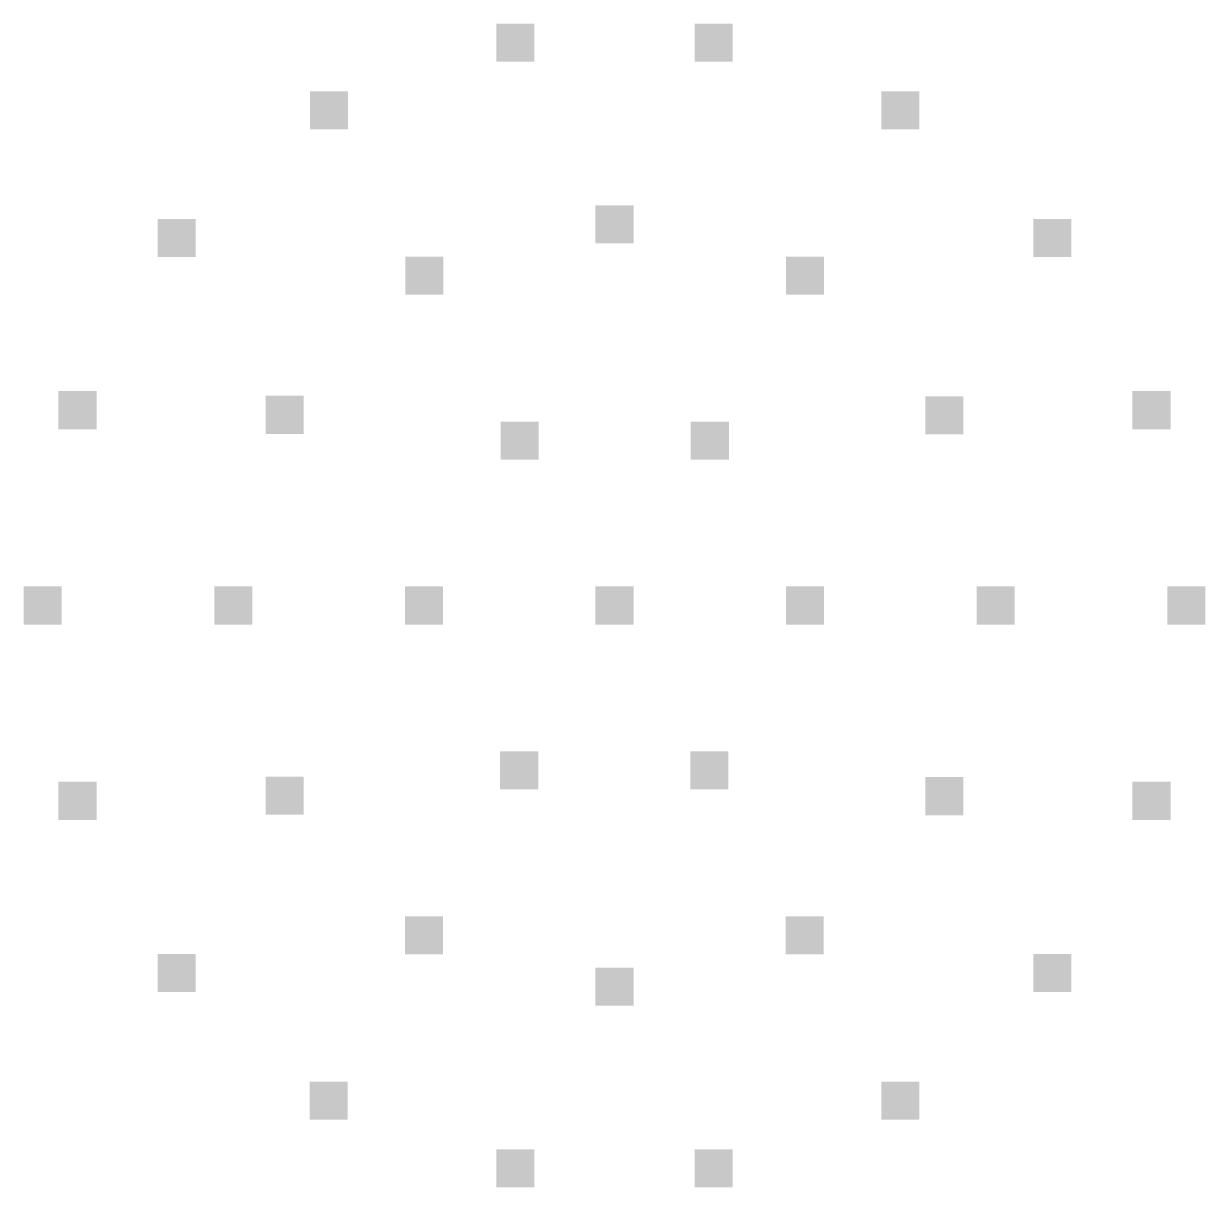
# Model space of a CAD drawing. Extents: x -1.24 to 1.24, y -1.22 to 1.22.
import ezdxf

# ---------------------------------------------------------------- set-up
doc = ezdxf.new("R2010")
doc.units = 0
doc.layers.add('L5D0', color=1, linetype='CONTINUOUS')

msp = doc.modelspace()

# ---------------------------------------------------------------- linework, layer by layer
at = {"layer": 'L5D0'}
for points in [[(-0.248, 1.141), (-0.248, 1.221), (-0.168, 1.141), (-0.168, 1.221)], [(0.168, 1.141), (0.168, 1.221), (0.248, 1.141), (0.248, 1.221)], [(-0.639, 0.999), (-0.639, 1.079), (-0.559, 0.999), (-0.559, 1.079)], [(0.56, 0.999), (0.56, 1.079), (0.64, 0.999), (0.64, 1.079)], [(-0.04, 0.76), (-0.04, 0.84), (0.04, 0.76), (0.04, 0.84)], [(-0.959, 0.731), (-0.959, 0.811), (-0.879, 0.731), (-0.879, 0.811)], [(0.879, 0.731), (0.879, 0.811), (0.959, 0.731), (0.959, 0.811)], [(-0.439, 0.652), (-0.439, 0.732), (-0.359, 0.652), (-0.359, 0.732)], [(0.36, 0.652), (0.36, 0.732), (0.44, 0.652), (0.44, 0.732)], [(-1.167, 0.37), (-1.167, 0.45), (-1.087, 0.37), (-1.087, 0.45)], [(1.087, 0.37), (1.087, 0.45), (1.167, 0.37), (1.167, 0.45)], [(-0.732, 0.36), (-0.732, 0.44), (-0.652, 0.36), (-0.652, 0.44)], [(0.652, 0.359), (0.652, 0.439), (0.732, 0.359), (0.732, 0.439)], [(-0.239, 0.306), (-0.239, 0.386), (-0.159, 0.306), (-0.159, 0.386)], [(0.16, 0.306), (0.16, 0.386), (0.24, 0.306), (0.24, 0.386)], [(-1.24, -0.04), (-1.24, 0.04), (-1.16, -0.04), (-1.16, 0.04)], [(-0.84, -0.04), (-0.84, 0.04), (-0.76, -0.04), (-0.76, 0.04)], [(-0.44, -0.04), (-0.44, 0.04), (-0.36, -0.04), (-0.36, 0.04)], [(-0.04, -0.04), (-0.04, 0.04), (0.04, -0.04), (0.04, 0.04)], [(0.36, -0.04), (0.36, 0.04), (0.44, -0.04), (0.44, 0.04)], [(0.76, -0.04), (0.76, 0.04), (0.84, -0.04), (0.84, 0.04)], [(1.16, -0.04), (1.16, 0.04), (1.24, -0.04), (1.24, 0.04)], [(-0.24, -0.386), (-0.24, -0.306), (-0.16, -0.386), (-0.16, -0.306)], [(0.159, -0.386), (0.159, -0.306), (0.239, -0.386), (0.239, -0.306)], [(-1.167, -0.45), (-1.167, -0.37), (-1.087, -0.45), (-1.087, -0.37)], [(-0.732, -0.439), (-0.732, -0.359), (-0.652, -0.439), (-0.652, -0.359)], [(0.652, -0.44), (0.652, -0.36), (0.732, -0.44), (0.732, -0.36)], [(1.087, -0.45), (1.087, -0.37), (1.167, -0.45), (1.167, -0.37)], [(-0.44, -0.732), (-0.44, -0.652), (-0.36, -0.732), (-0.36, -0.652)], [(0.359, -0.732), (0.359, -0.652), (0.439, -0.732), (0.439, -0.652)], [(-0.959, -0.811), (-0.959, -0.731), (-0.879, -0.811), (-0.879, -0.731)], [(0.879, -0.811), (0.879, -0.731), (0.959, -0.811), (0.959, -0.731)], [(-0.04, -0.84), (-0.04, -0.76), (0.04, -0.84), (0.04, -0.76)], [(-0.64, -1.079), (-0.64, -0.999), (-0.56, -1.079), (-0.56, -0.999)], [(0.56, -1.079), (0.56, -0.999), (0.64, -1.079), (0.64, -0.999)], [(-0.248, -1.221), (-0.248, -1.141), (-0.168, -1.221), (-0.168, -1.141)], [(0.168, -1.221), (0.168, -1.141), (0.248, -1.221), (0.248, -1.141)]]:
    msp.add_solid(points, dxfattribs=at)

doc.saveas('drawing.dxf')
